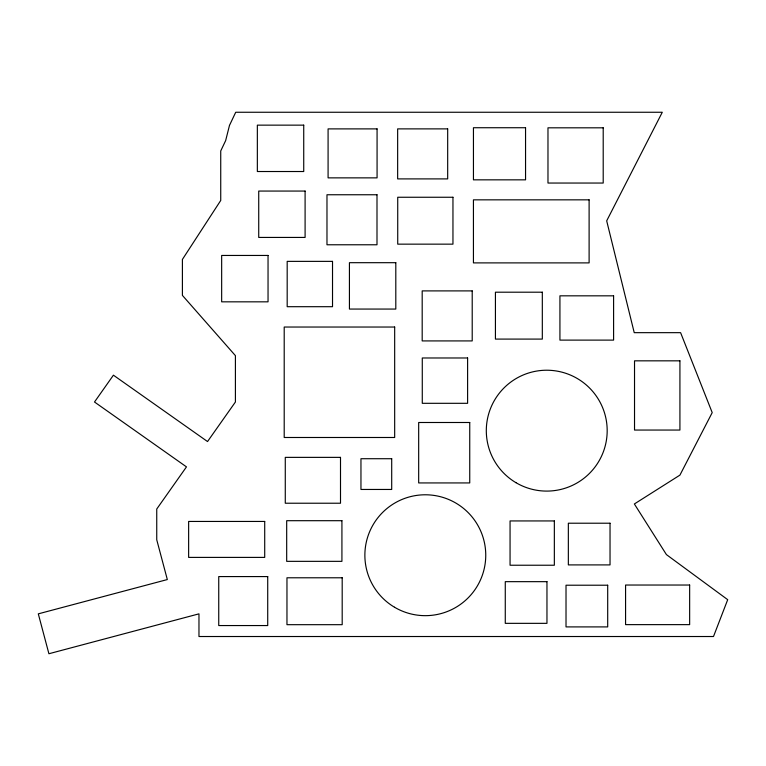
<?xml version="1.0" encoding="UTF-8"?>
<svg xmlns="http://www.w3.org/2000/svg" width="766" height="766" viewBox="0 0 766 766"><rect width="100%" height="100%" fill="white"/><g stroke="black" fill="none" stroke-linecap="round" stroke-linejoin="round"><path stroke-width="1.15" d="M229.474 125.442L225.654 140.599L220.732 150.95L220.732 200.453L182.404 259.435L182.404 295.389L235.411 355.635L235.411 402.006L207.529 441.551L113.416 375.177L94.505 402.006L186.473 466.877L156.743 509.026L156.743 539.771L167.323 579.556L38.3 613.853L48.909 653.743L198.969 613.853L198.969 636.517L713.5 636.517L727.7 599.673L666.42 554.594L634.363 503.971L679.921 475.121L712.208 412.615L680.601 332.664L634.229 332.664L606.682 220.847L662.284 112.257L235.717 112.257L229.474 125.442M303.729 125.145L257.347 125.145L257.347 171.517L303.729 171.517L303.729 125.145M525.553 127.731L473.445 127.731L473.445 179.838L525.553 179.838L525.553 127.731M603.206 127.817L547.977 127.817L547.977 183.045L603.206 183.045L603.206 127.817M377.073 128.889L328.087 128.889L328.087 177.865L377.073 177.865L377.073 128.889M447.679 128.88L397.65 128.88L397.65 178.899L447.679 178.899L447.679 128.88M305.098 191.06L258.726 191.06L258.726 237.431L305.098 237.431L305.098 191.06M376.996 194.756L326.977 194.756L326.977 244.775L376.996 244.775L376.996 194.756M452.955 197.255L397.726 197.255L397.726 244.153L452.955 244.153L452.955 197.255M589.111 199.84L473.436 199.84L473.436 262.891L589.111 262.891L589.111 199.84M268.043 255.451L221.661 255.451L221.661 301.833L268.043 301.833L268.043 255.451M332.521 261.369L287.183 261.369L287.183 306.697L332.521 306.697L332.521 261.369M395.802 262.69L349.43 262.69L349.43 309.062L395.802 309.062L395.802 262.69M472.21 290.898L422.19 290.898L422.19 340.918L472.21 340.918L472.21 290.898M542.318 292.2L495.43 292.2L495.43 339.089L542.318 339.089L542.318 292.2M613.595 295.829L559.927 295.829L559.927 340.114L613.595 340.114L613.595 295.829M394.672 327.034L284.205 327.034L284.205 437.491L394.672 437.491L394.672 327.034M467.605 357.981L422.277 357.981L422.277 403.309L467.605 403.309L467.605 357.981M679.921 360.834L634.526 360.834L634.526 430.052L679.921 430.052L679.921 360.834M469.74 422.497L418.676 422.497L418.676 482.934L469.74 482.934L469.74 422.497M340.506 457.369L285.278 457.369L285.278 503.224L340.506 503.224L340.506 457.369M391.704 458.719L360.958 458.719L360.958 489.455L391.704 489.455L391.704 458.719M341.923 520.698L286.685 520.698L286.685 561.344L341.923 561.344L341.923 520.698M554.345 520.937L510.06 520.937L510.06 565.231L554.345 565.231L554.345 520.937M264.71 521.445L188.637 521.445L188.637 557.399L264.71 557.399L264.71 521.445M610.033 523.216L568.343 523.216L568.343 564.906L610.033 564.906L610.033 523.216M267.717 576.578L218.741 576.578L218.741 625.554L267.717 625.554L267.717 576.578M342.191 577.784L286.963 577.784L286.963 624.683L342.191 624.683L342.191 577.784M546.962 581.662L505.273 581.662L505.273 623.342L546.962 623.342L546.962 581.662M689.649 585.033L625.573 585.033L625.573 624.635L689.649 624.635L689.649 585.033M607.697 585.214L566.017 585.214L566.017 626.904L607.697 626.904L607.697 585.214M515.978 482.685A60.447 60.447 0 0 0 607.179 431.287A60.447 60.447 0 0 0 517.069 378.002A60.447 60.447 0 0 0 515.978 482.685M394.538 607.247A60.447 60.447 0 0 0 485.749 555.857A60.447 60.447 0 0 0 395.639 502.563A60.447 60.447 0 0 0 394.538 607.247"/></g></svg>
